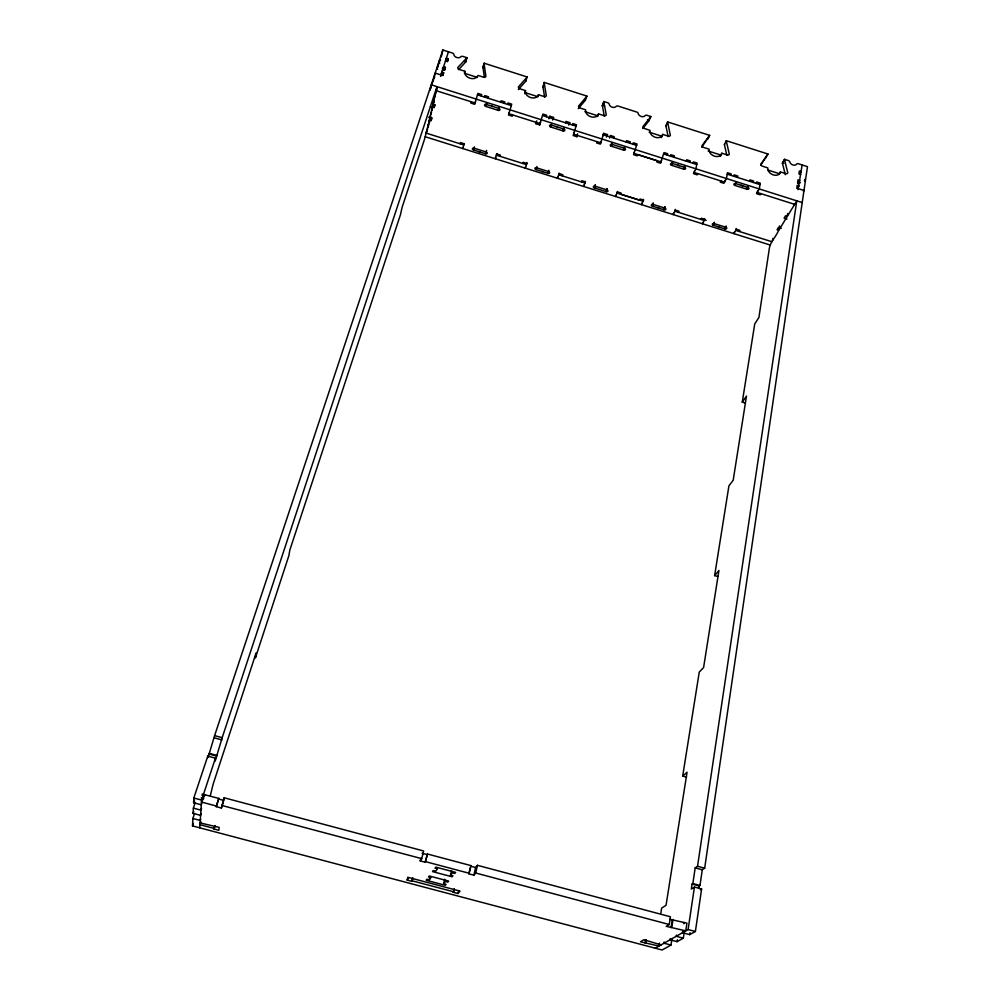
<?xml version="1.0" encoding="UTF-8"?>
<svg xmlns="http://www.w3.org/2000/svg" width="1000" height="1000" viewBox="0 0 1000 1000"><rect width="100%" height="100%" fill="white"/><g stroke="black" fill="none" stroke-linecap="round" stroke-linejoin="round"><path stroke-width="1.5" d="M671.838 939.5L670.975 945.062L662.1 950L192.525 825.913L192.875 818.487L194.488 813.6M201.213 813.512L200.6 815.362L193.113 813.375L193.363 808.138L195.225 802.525M201.713 803.538L201.3 804.8L193.612 802.763L193.825 798.025L207.787 756.112L215.438 758.175L215.175 761.038L222.188 737.675L436.962 86.638L432.85 104.362L434.725 104.963L434.125 107.537L430.387 106.35M199.788 827.837L201.6 800.088L215.438 758.175M204.562 795.475L204.613 794.725L204 796.612M207.675 757.55L207.787 756.112M208.088 757.45L214.6 735.625L442.85 50L452.388 53.05A1.963 1.45 17.3 0 1 453.85 54.525A3.912 2.888 17.4 0 0 456.775 57.488A3.912 2.888 17.4 0 0 460.887 56.775A1.963 1.438 17.6 0 1 462.938 56.425L466.863 57.688L465.85 61.7A1.95 1.438 17.7 0 1 465.65 62.062L458.5 69.713M200.113 822.925L219.175 827.362L218.85 830.288L213.988 829L214.988 825.512M223.438 801.7L221.388 808.025L216.25 806.663L218.787 798.4L202.062 794.05M216.25 806.663L218.787 798.4M221.388 808.025L224.15 797.775L423.625 850.962L421.737 858.662L420.2 860.9L425.2 862.225L427.463 854.013L471.1 865.638L468.888 873.85L473.862 875.163L475.725 873.025L477.463 865.325L670.438 916.775L669.237 924.513L666.225 926.325L685.775 930.875L686.925 923.162L669.837 919.262M224.15 797.775L223.837 800.425L218.713 799.062M682.725 931.425L682.537 932.712L689.737 934.625L695.387 931.488L701.612 888.988L694.438 887.05L691.325 889.062L692.075 884.062L699.188 885.987L699.975 885.487L702.288 869.775L704.663 868.2L807.475 166.663L798.375 163.75A1.9 1.388 28.9 0 0 796.55 164.163A3.8 2.775 28.7 0 1 792.9 164.963A3.8 2.775 28.7 0 1 789.825 162.013A1.9 1.388 28.6 0 0 788.288 160.525L784.525 159.325L782.463 162.913A1.9 1.388 28.5 0 0 782.475 163.337L785.3 174.713M804.525 181.25L804.8 179.363M655.263 948.2L688.1 929.55L694.438 887.05M692.075 884.062L692.85 883.562L695.2 867.85L697.537 866.275L796.775 200.85L787.275 216.425L785.487 215.85L784.112 218.125L786.963 219.025M802.125 164.95L798.05 189.638M689.737 934.625L690.025 932.7M698.825 888.475L699.188 885.987M670.238 938.55L670.037 939.8L677.075 941.663L683.325 938.188L684.188 932.5M793.938 205.512L794.125 204.237M797.812 183.188L797.913 182.512M798.975 180.738L798.388 183.438M787.275 216.425L787.712 213.525M677.075 941.663L677.362 939.788M683.888 923.775L684.075 922.5L683.5 922.837M676.4 935.037L676.213 936.3L683.325 938.188M786.888 215.575L786.575 217.562L779.513 229.137L779.762 227.525M745.037 403L742.262 402.163L754.737 323.925L758.913 317.462L769.438 247.787C770.975 239.825 779.112 234.3 779.513 225.938M671.062 927.613L672.262 919.912M671.825 927.163L673.012 919.45M772.513 240.625L772.85 238.475M664.212 941.988L664.025 943.225L670.975 945.062M660.863 913.075L661.65 908.125L666.05 905.3L687.062 772.25L682.688 776.075L686.538 777.15M682.688 776.075L699.262 672.087L703.6 667.537L718.938 570.462L714.625 575.612L717.6 576.475M714.625 575.612L728.925 485.863L733.2 480.2L746.488 396.075L742.262 402.163M659.438 943.15L658.975 946.087L640.462 941.775L643.838 939.737L661.087 944.887M645.05 942.987L645.525 940.05M645.738 942.588L646.213 939.65M757.475 191.137L757.25 192.488L794.712 204.375M756.363 183.425L756.6 181.988L760.238 183.137L759.262 188.938L756.587 193.675L760.2 194.825L760.875 193.637M753.325 182.463L753.575 181.025L749.938 179.862L749.688 181.312M747.25 187.6L746.963 189.237L734.85 185.387A1.462 0.988 8 0 1 733.962 184.062A1.462 0.988 8 0 1 735.812 183.6L747.95 187.45A1.462 0.975 7.5 0 1 748.825 188.775A1.462 0.975 7.5 0 1 746.963 189.237L748.238 185.812M736.112 228.5L735.788 230.375L771.925 241.725M734.163 232.312L733.925 233.65L736.4 229.275L739.9 230.375L739.275 231.475M737.562 177.463L737.812 176.012L734.175 174.85L733.913 176.3M725.188 227.562L724.95 228.9L713.275 225.238A1.4 0.912 8.9 0 1 712.412 224A1.4 0.912 8.9 0 1 714.175 223.588L725.863 227.25A1.4 0.912 8.5 0 1 726.712 228.487A1.4 0.912 8.5 0 1 724.95 228.9L726.1 225.925M735.188 183.487L734.85 185.387L736.05 182.237M730.875 175.338L731.137 173.888L727.487 172.725L726.438 178.525L723.9 183.312L720.263 182.15L720.888 180.963M713.625 223.375L713.275 225.238L714.425 222.25M724.825 180.487L724.525 182.113L694.1 172.463L694.375 171.112M702.725 222.438L702.475 223.775L704.812 219.35L701.287 218.238L700.713 219.35M704.575 218.6L704.225 220.463L674.887 211.238L675.263 209.387M693.1 163.337L693.388 161.887L697.05 163.05L695.9 168.825L693.5 173.675L697.163 174.838L697.763 173.625M690.05 162.362L690.337 160.925L686.675 159.75L686.375 161.2M439.487 61L438.75 63.562M673.487 213.263L673.225 214.587L675.438 210.125L678.975 211.225L678.413 212.35M684.062 167.55L683.725 169.175L671.513 165.3A1.462 1 10.7 0 1 670.562 163.95A1.462 1 10.7 0 1 672.375 163.475L684.613 167.35A1.462 0.988 10.2 0 1 685.55 168.7A1.462 0.988 10.2 0 1 683.725 169.175L684.887 166M672.65 162.113L671.513 165.3L672.075 162.6M674.137 157.312L674.438 155.863L670.763 154.7L670.462 156.137M664.65 206.962L664.062 209.788L652.3 206.088A1.4 0.925 11.4 0 1 651.375 204.825A1.4 0.925 11.4 0 1 653.1 204.4L664.875 208.1A1.4 0.912 10.9 0 1 665.8 209.363A1.4 0.912 10.9 0 1 664.062 209.788L665.15 206.775M667.4 155.162L667.7 153.725L664.025 152.562L660.537 163.225L656.875 162.062L657.425 160.837L637.8 154.6L637.263 155.838L633.575 154.662L637.013 143.975L633.325 142.8L633 144.238M652.9 203.263L652.3 206.088L653.375 203.075M661.45 160.375L661.1 162L634.1 153.438L634.412 152.088M641.8 203.312L641.5 204.638L643.587 200.113L640.037 199L639.525 200.138L620.588 194.2L621.087 193.05L617.525 191.938L615.562 196.5L615.862 195.175M643.462 199.387L643.062 201.25L617.038 193.075L617.4 191.488M473.862 875.163L475.6 867.513L477.463 865.325M433.325 79.9L433.013 81.237L433.488 79.837M433.95 78.438L435.163 73.088L442.725 75.487L443.638 72.688L441.763 72.088L440.825 76.1M437.413 66.963L436.875 69.225L439.5 60.725M468.888 873.85L470.35 867.463M439.338 61.2L439.338 63.362M441.275 56.875L442.85 50M427.887 127.513L430.588 115.9L424.425 139.575L402.113 207.312L400.45 214.725L289.837 550.025L288.863 555.688L255.375 658.012L256.087 653.025L213.113 784.225L210.35 795.588M429.5 118.837L433.475 102.863M432.475 107.75L431.962 110.562M432.8 106.363L433.5 103.925M437.113 87.762L432.85 104.362M629.913 143.25L630.25 141.825L626.55 140.65L626.213 142.075M453.95 889.35L453.263 892.275L457.975 893.512L458.65 890.6M433.837 102.475L434.1 101.35L433.7 102.575M429.263 123.513L429.525 122.613M440.6 75.9L448.45 51.788M429.212 120.087L431.05 120.662L431.637 118.15L428.688 117.212M624.275 147.425L623.65 150.125L611.325 146.213L611.975 143.512M624.75 146.9L623.65 150.125A1.462 1 12.9 0 0 625.425 149.625A1.462 1 12.9 0 0 624.438 148.25L612.087 144.35A1.462 1 13.5 0 0 610.325 144.825A1.462 1 13.5 0 0 611.325 146.213M453.263 892.275L454.35 888.863M445.712 60.9L446.337 58.212L448.212 58.812L447.575 61.487M443.013 75.362L443.638 72.688M444.775 70.025L445.4 67.35L443.525 66.75L442.55 70.487M450.5 875.113L452.337 872.812L454.8 873.462L455.662 872.4L435.825 867.125L435.025 868.213L437.5 868.875L435.763 871.188L433.3 870.537L432.512 871.6L452.113 876.8L452.962 875.763L450.5 875.113L451.562 870.575M606.9 188.812L606.225 191.637L594.375 187.913A1.4 0.925 13.8 0 1 593.387 186.625A1.4 0.925 13.8 0 1 595.075 186.188L606.95 189.9L606.237 191.625A1.4 0.925 13.3 0 0 607.925 191.188A1.4 0.925 13.3 0 0 606.95 189.913L607.263 188.588M443.675 883.662L445.412 881.475L447.825 882.113L448.65 881.1L429.288 875.975L428.525 877L430.95 877.65L429.288 879.85L426.887 879.225L426.15 880.238L445.262 885.288L446.075 884.3L443.675 883.662L444.725 879.225M613.875 138.162L614.225 136.725L610.525 135.55L609.513 138.062M612.413 142.988L611.325 146.213M595.062 185.087L594.375 187.913L595.4 184.85M607.087 136L607.438 134.575L603.725 133.387L602.737 135.912M429.288 879.85L430.012 876.9M610.175 136.988L610.525 135.55M603.725 133.387L600.35 144.125L596.65 142.95L597.137 141.7M601.163 141.55L600.837 142.887L573.625 134.262L574.1 132.375M425.2 862.225L427.463 854.013M583.925 185.15L583.6 186.462L585.425 181.85L581.85 180.725L581.388 181.887M407.85 877.15L407.113 880.075L411.863 881.325L412.575 878.4M411.863 881.325L412.925 877.9M585.363 181.412L584.963 183L558.737 174.762L559.15 173.175M420.2 860.9L420.838 858.35M465.65 62.062L466.662 58.05A1.95 1.438 17.7 0 0 466.863 57.688M466.662 58.05L457.825 67.475A1.963 1.462 17.5 0 0 459.25 69.463L464.875 71.263L464.375 73.263L477.463 77.438M572.4 124.987L572.775 123.55L576.487 124.738L573.162 135.525L576.875 136.7L577.6 133.837M569.3 124L569.675 122.575L565.95 121.388L565.562 122.812M557.788 176.938L557.45 178.25L559.163 173.588L562.75 174.713L562.325 175.888M563.425 129.575L563.075 130.912L550.65 126.975A1.475 1.013 16.4 0 1 549.587 125.575A1.475 1.013 16.4 0 1 551.312 125.062L563.763 129.012A1.462 1.013 15.8 0 1 564.812 130.412A1.462 1.013 15.8 0 1 563.075 130.912L564.113 127.675M563.5 129.312L563.713 128.5M460.15 143.787L460.475 142.575L464.113 143.725L462.812 148.55L463.212 147.25M471.3 101.812L470.95 103.112L474.712 104.312L477.875 93.4L481.65 94.588L481.213 96.013M548.438 171.488L547.95 173.325L536 169.575A1.412 0.938 16.2 0 1 534.963 168.263A1.412 0.938 16.2 0 1 536.613 167.812L548.575 171.562A1.412 0.938 15.7 0 1 549.612 172.862A1.412 0.938 15.7 0 1 547.95 173.325L548.925 170.25M518.337 89.562L525.712 81.263L527.112 76.963L484.137 63.212L483.062 67.2A1.938 1.438 18.4 0 0 483.025 67.625L484.363 77.2M483.025 67.625L484.087 63.625A1.95 1.438 18.4 0 1 484.137 63.212M551.312 124.562L550.65 126.975L551.675 123.725M553.125 118.863L553.513 117.438L549.788 116.25L548.913 118.812M549.4 117.675L549.788 116.25M536.5 167.738L536 169.575L536.962 166.488M546.275 116.688L546.675 115.262L542.938 114.075L539.65 124.9L535.925 123.713L536.712 120.862M539.65 124.9L540.438 122.05L540.075 123.625L508.888 113.737L509.288 112.4M525.6 166.838L525.237 168.15L526.812 163.425L523.212 162.288L522.812 163.475M527 162.512L526.413 164.613L496.375 155.162L496.825 153.6M474.05 148.162L473.55 149.963L485.6 153.75A1.425 0.938 18.3 0 0 487.212 153.275A1.425 0.938 18.3 0 0 486.125 151.95L474.05 148.162A1.425 0.938 18.8 0 0 472.45 148.637A1.425 0.938 18.8 0 0 473.55 149.963L474.45 146.85M486.125 151.95L485.6 153.75L486.587 150.375M498.825 108.413L498.263 110.363L485.725 106.388A1.487 1.013 19.4 0 1 484.588 104.963A1.487 1.013 19.4 0 1 486.275 104.425L498.825 108.413A1.475 1.013 18.8 0 1 499.95 109.838A1.475 1.013 18.8 0 1 498.263 110.363L499.225 107.075M495.675 157.438L495.288 158.75L496.737 153.975L500.35 155.1L499.988 156.3M507.562 104.375L507.975 102.963L511.725 104.15L508.5 115.025L512.25 116.213L512.638 114.925M504.425 103.387L504.85 101.962L501.087 100.775L500.662 102.188M486.688 103.1L485.725 106.388L486.538 103.725M488.125 98.2L488.55 96.788L484.787 95.588L484.35 97.013M464.188 143.625L463.787 144.925L426.112 133.1M475.475 101.675L475.062 103L435.95 90.6M524.75 93.675A6.812 5.075 20 0 1 524.9 92.562L525.5 90.6L519.925 88.825A1.95 1.45 19.6 0 1 518.475 86.825L526.925 77.337A1.938 1.438 19.7 0 0 527.112 76.963M213.988 829L214.925 826.1M578.25 108.675L585.3 100.312L586.888 96.088L544.25 82.438A1.938 1.438 20.4 0 0 544.212 82.863L546.312 95.712A1.95 1.45 20.4 0 1 544.075 96.525L538.5 94.75L537.875 96.7L524.9 92.562M544.637 97.188L542.938 86.775L544.25 82.438M431.05 120.662L431.975 117.875M438.938 63.038L439.637 63.263M201.562 808.275L200.95 810.15L193.363 808.138M433.175 104.15L433.525 103.1M445.4 67.35L444.487 70.138L442.6 69.538M448.212 58.812L447.3 61.575L445.425 60.975M430.712 114.775L431.512 112.338M200.675 819.225L200.275 820.45L192.875 818.487M434.125 107.537L435.037 104.725M426.475 131.9L427.388 129.113M426.188 133.125L427.55 128.963M428.088 127.35L428.45 126.225M200.95 821.8L200 824.7L214.05 828.413M192.525 825.913L193.363 823.413M443.5 67.412L443.05 68.763L442.35 68.537M203.988 794.45L201.475 802.062L216.325 806.012M436.037 90.625L437.088 87.413M441.037 75.462L441.25 74.825M442.587 70.763L443.025 69.412M435.725 91.95L436.2 90.538M202.963 799.75L203.575 797.862M204.363 796.513L201.975 795.375M535.925 123.713L536.35 122.438M430.35 88.825L430.6 88.088M430.838 87.35L431.575 85.15M431.8 84.475L432.562 82.188M432.8 81.487L433.525 79.287M433.762 78.562L434.725 77.25M437.562 67.175L436.95 68.975L437.663 69.2M437.8 66.45L438.512 64.287M430.525 88.737L430.05 90.15L431.262 84.825L802.212 202.575M193.612 802.763L194.45 800.238M440.3 60.65L440.525 59.975M193.113 813.375L193.725 811.525M552.638 120L553.513 117.438M568.75 125.113L569.675 122.575M576.875 136.7L577.337 135.438M597.562 116.5A6.775 5.05 22.1 0 0 597.812 115.812L598.538 113.9L604.062 115.662A1.938 1.438 22.5 0 0 606.25 114.838L603.862 101.95A1.925 1.425 22.5 0 1 603.875 101.525L607.737 102.762A1.925 1.425 22.5 0 1 609.225 104.237A3.85 2.85 22.7 0 0 612.225 107.2A3.85 2.85 22.7 0 0 616.125 106.438A1.925 1.425 22.9 0 1 618.062 106.062L636.688 112.025A1.925 1.425 23.5 0 1 638.2 113.5A3.837 2.837 23.7 0 0 641.2 116.463A3.837 2.837 23.7 0 0 645.062 115.7A1.925 1.425 23.9 0 1 646.988 115.312L650.812 116.538L649.025 120.688L642.812 128.5M604.312 116.225L602.388 105.775A1.913 1.425 22.5 0 1 602.413 105.35L603.875 101.525M602.388 105.775L603.862 101.95M606.438 137.088L607.438 134.575M701.712 147.287L709.463 135.725A1.913 1.412 25.9 0 0 709.613 135.35L667.663 121.938L665.987 125.675A1.913 1.412 24.7 0 0 665.975 126.1L668.15 136.588M665.975 126.1L667.663 122.362A1.913 1.412 24.7 0 1 667.663 121.938M661.338 137.587A6.737 5.012 24.4 0 0 661.912 136.25L662.75 134.388L668.225 136.137A1.925 1.425 24.8 0 0 670.35 135.3L667.663 122.362M709.613 135.35L707.788 139.037A1.9 1.4 25.9 0 1 707.638 139.412M726.85 155.312L724.45 144.787L726.325 140.7L767.938 154.012A1.9 1.4 27.9 0 1 767.8 154.4L760.837 164.175A1.913 1.412 28 0 0 762.4 166.175L767.8 167.9A6.7 4.938 28.4 0 0 773.288 174.913A6.7 4.938 28.4 0 0 780.387 171.912L785.775 173.637A1.913 1.4 28.7 0 0 787.788 172.775L784.538 159.75A1.9 1.388 28.5 0 1 784.525 159.325M720.337 156.4A6.713 4.975 26.4 0 0 720.875 155.05L721.8 153.225L727.237 154.95A1.913 1.412 26.8 0 0 729.3 154.113L726.325 141.125A1.913 1.4 26.6 0 1 726.325 140.7M760.588 165.325L767.938 154.012M782.475 163.337L784.538 159.75M779.175 174.4A6.688 4.925 28.4 0 0 779.362 173.7L780.387 171.912M799.725 173.938L801.15 171.562L799.362 171L798.938 173.837L800.725 174.412M797.588 188.225L799.013 185.875L797.212 185.3L796.775 188.175L803.975 190.475L803.438 191.35M407.113 880.075L408.837 877.55L460.062 891.112L457.975 893.512M709.463 135.725L702.138 145.45A1.925 1.425 26 0 0 703.675 147.438L709.125 149.175A6.725 4.975 26.4 0 0 714.513 156.188A6.725 4.975 26.4 0 0 721.8 153.225M471.1 865.638L470.637 866.188L475.6 867.513M700.425 889.737L701.612 888.988M412.2 880.825L453.675 891.787M422.088 853.25L427.075 854.575M201.15 797.875L203.7 798.55M193.825 798.025L201.6 800.088M221.688 805.425L421.737 858.662M475.725 873.025L669.237 924.513M688.1 929.55L695.387 931.488M425.588 861.675L469.35 873.312M209.262 753.35L216.863 755.4M692.85 883.562L699.975 885.487M209.213 754.075L216.8 756.112M214.6 735.625L222.188 737.675M697.537 866.275L704.663 868.2M214.412 737.862L221.975 739.912M695.2 867.85L702.288 869.775M480.325 152.088L478.825 151.625M541.975 171.45L542.725 171.688M658.188 207.938L658.913 208.162M719.85 227.3L718.388 226.838M781.263 228.35L778.438 227.463L777.087 229.675L778.85 230.238M428.612 121.175L429.513 121.463M427.75 124.862L428.663 125.15M703.275 219.525L706.125 220.425M425.262 136.762L769.95 244.95M679.262 165.662L677.725 165.175M742.65 185.763L741.125 185.287M584.938 111.7L597.812 115.812M649.15 132.188L661.912 136.25M708.2 151.012L720.875 155.05M768.188 170.138L779.362 173.7M800.45 182.675L798.763 182.138L799.837 180.362L798.037 179.788L797.613 182.662L799.4 183.238M477.438 94.812L511.312 105.575M542.537 115.5L576.125 126.163M603.375 134.812L636.688 145.4M663.725 154L696.762 164.5M727.225 174.175L759.987 184.587M491.775 106.175L492.55 106.425M556.763 126.788L557.537 127.037M464.387 61.238L465.85 61.7M602.413 105.35L604.575 106.05M647.525 119.775L649.188 120.312A1.913 1.412 24 0 1 649.025 120.688M782.463 162.913L783.875 163.363M484.087 63.625L485.887 76.438A1.963 1.45 18.4 0 1 483.6 77.225L477.987 75.438A6.875 5.1 17.9 0 1 469.888 78.225A6.875 5.1 17.9 0 1 464.875 71.263M662.75 134.388A6.75 5.012 24.4 0 1 655.275 137.3A6.75 5.012 24.4 0 1 649.975 130.312L644.488 128.562A1.925 1.438 24 0 1 642.975 126.562L650.65 116.912A1.913 1.412 24 0 0 650.812 116.538M598.538 113.9A6.787 5.05 22.1 0 1 590.85 116.775A6.787 5.05 22.1 0 1 585.65 109.787L580.112 108.025A1.938 1.438 21.7 0 1 578.625 106.025L586.712 96.463A1.925 1.425 21.8 0 0 586.888 96.088M538.5 94.75A6.825 5.088 20 0 1 530.612 97.575A6.825 5.088 20 0 1 525.5 90.6M525.9 80.9A1.938 1.438 19.7 0 1 525.712 81.263M542.938 86.775A1.925 1.425 20.4 0 1 542.975 86.35M585.475 99.938A1.925 1.425 21.7 0 1 585.3 100.312M724.45 144.787A1.9 1.4 26.6 0 1 724.45 144.362M765.938 157.625A1.9 1.388 27.9 0 1 765.788 158"/></g></svg>
